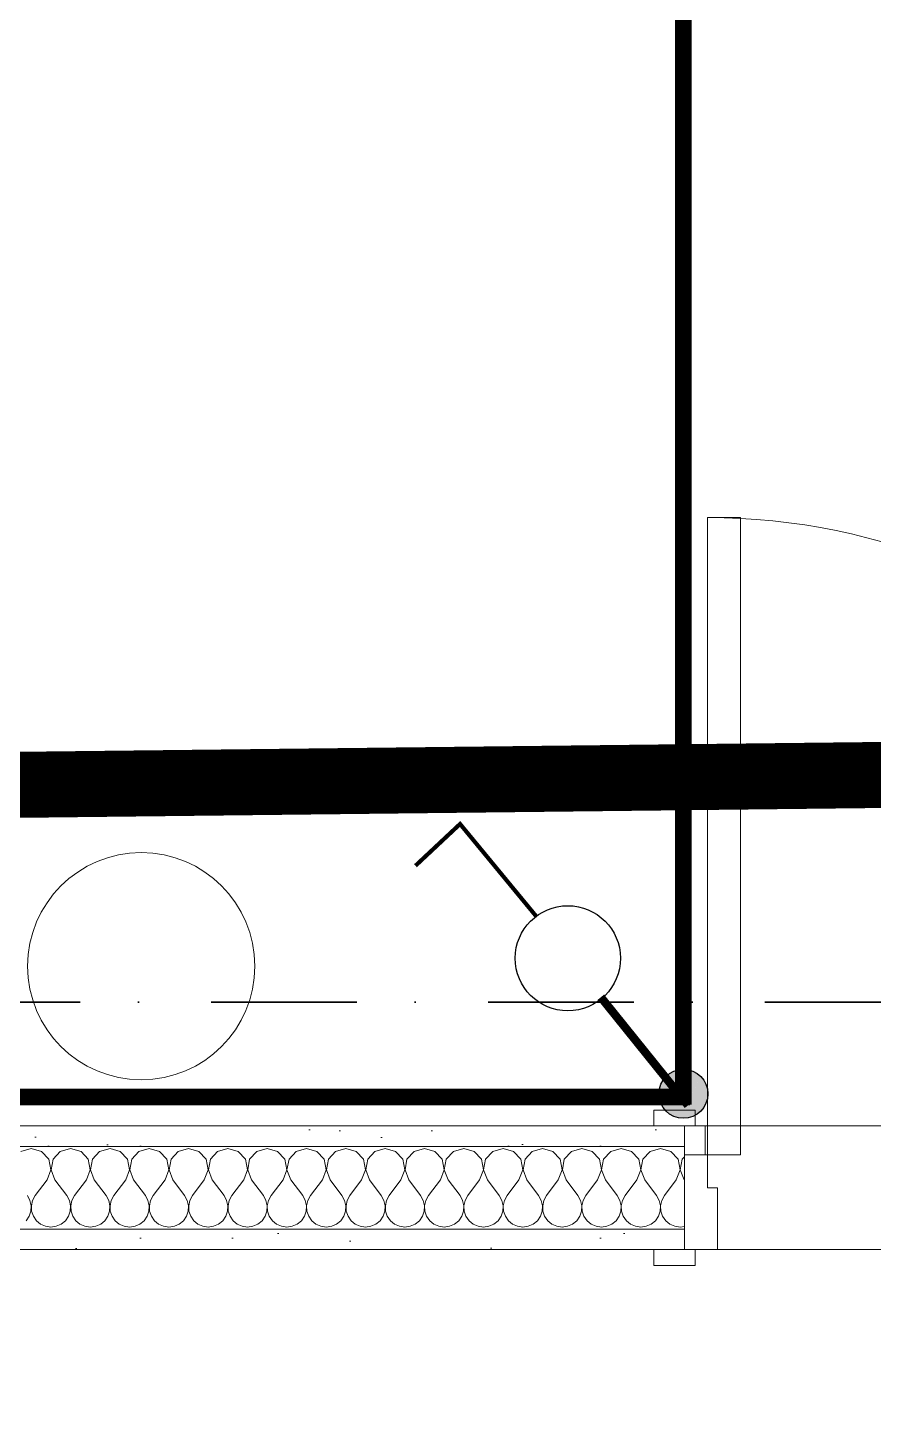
# Model space of a CAD drawing. Header units: millimetres. Extents: x 1322820 to 1391563, y 1051909 to 1098256.
# Drawn here: x 1352683 to 1353707, y 1084629 to 1086301 of the extents above; entities that cross this region are included whole.
import ezdxf
from ezdxf.enums import TextEntityAlignment as Align

# ---------------------------------------------------------------- set-up
doc = ezdxf.new("R2010")
doc.units = ezdxf.units.MM
doc.header["$MEASUREMENT"] = 0
doc.linetypes.add('Dot & Dashed', pattern=[335.138881, 176.388884, -88.194442, 0, -70.555556])
doc.layers.get('0').update_dxf_attribs({"true_color": 0x787878})
doc.layers.add('Circuite', color=7, linetype='Continuous', lineweight=25)
doc.layers.add('circuite iluminat normal', color=7, linetype='Continuous')
doc.layers.add('circuite prize vitali', color=1, linetype='Continuous')
for name, color, linetype, lineweight, true_color in [('instalatii - echipamente_Pen_No__21', 7, 'Continuous', 20, 0x787878), ('New_ARCHICAD Doors_Pen_No__1', 7, 'Continuous', 13, 0x787878), ('New_ARCHICAD Doors_Pen_No__21', 7, 'Continuous', 20, 0x787878), ('New_arhitectura - axe_Pen_No__201', 7, 'Continuous', 35, 0x787878), ('New_arhitectura - pereti de compartimentare_Pen_No__1', 7, 'Continuous', 13, 0x787878), ('New_arhitectura - pereti de compartimentare_Pen_No__21', 7, 'Continuous', 20, 0x787878), ('New_arhitectura - suprafete DTAC_Pen_No__14', 7, 'Continuous', 18, 0x787878)]:
    doc.layers.add(name, color=color, linetype=linetype, lineweight=lineweight, true_color=true_color)
for name, color, linetype, true_color in [('New_ARCHICAD Doors', 7, 'Continuous', 0x787878), ('New_arhitectura - axe', 7, 'Continuous', 0x787878), ('New_arhitectura - pereti de compartimentare', 7, 'Continuous', 0x787878)]:
    doc.layers.add(name, color=color, linetype=linetype, true_color=true_color)
doc.styles.add('GENERATED_STYLE_1', font='arialbd.ttf')
pattern_1 = [(45, (1356235.236, 1079117.57), (-55.6847, 55.6847), [0, -52.5, 0, -78.75]), (110, (1356410.236, 1079117.57), (74.0008, 26.9341), [0, -38.5, 0, -66.5])]

# ---------------------------------------------------------------- blocks, each defined once
blk = doc.blocks.new('*X74', base_point=(1356235.2, 1078942.6))
at = {"layer": 'New_arhitectura - pereti de compartimentare_Pen_No__1', "color": 7, "linetype": 'Continuous', "lineweight": 13}
for p, q in [((1352687.6, 1084943.2), (1352675.1, 1084939.7)), ((1352700.1, 1084939.7), (1352687.6, 1084943.2)), ((1352708.9, 1084930.1), (1352700.1, 1084939.7)), ((1352722.7, 1084939.7), (1352713.9, 1084930.1)), ((1352735.2, 1084943.2), (1352722.7, 1084939.7)), ((1352747.8, 1084939.7), (1352735.2, 1084943.2)), ((1352756.5, 1084930.1), (1352747.8, 1084939.7)), ((1352770.3, 1084939.7), (1352761.6, 1084930.1)), ((1352782.9, 1084943.2), (1352770.3, 1084939.7)), ((1352795.4, 1084939.7), (1352782.9, 1084943.2)), ((1352804.2, 1084930.1), (1352795.4, 1084939.7)), ((1352818, 1084939.7), (1352809.2, 1084930.1)), ((1352830.5, 1084943.2), (1352818, 1084939.7)), ((1352843, 1084939.7), (1352830.5, 1084943.2)), ((1352851.8, 1084930.1), (1352843, 1084939.7)), ((1352865.6, 1084939.7), (1352856.8, 1084930.1)), ((1352878.1, 1084943.2), (1352865.6, 1084939.7)), ((1352890.6, 1084939.7), (1352878.1, 1084943.2)), ((1352899.4, 1084930.1), (1352890.6, 1084939.7)), ((1352913.2, 1084939.7), (1352904.4, 1084930.1)), ((1352925.7, 1084943.2), (1352913.2, 1084939.7)), ((1352938.2, 1084939.7), (1352925.7, 1084943.2)), ((1352947, 1084930.1), (1352938.2, 1084939.7)), ((1352960.8, 1084939.7), (1352952, 1084930.1)), ((1352973.3, 1084943.2), (1352960.8, 1084939.7)), ((1352985.8, 1084939.7), (1352973.3, 1084943.2)), ((1352994.6, 1084930.1), (1352985.8, 1084939.7)), ((1353008.4, 1084939.7), (1352999.7, 1084930.1)), ((1353021, 1084943.2), (1353008.4, 1084939.7)), ((1353033.5, 1084939.7), (1353021, 1084943.2)), ((1353042.2, 1084930.1), (1353033.5, 1084939.7)), ((1353056.1, 1084939.7), (1353047.3, 1084930.1)), ((1353068.6, 1084943.2), (1353056.1, 1084939.7)), ((1353081.1, 1084939.7), (1353068.6, 1084943.2)), ((1353089.9, 1084930.1), (1353081.1, 1084939.7)), ((1353103.7, 1084939.7), (1353094.9, 1084930.1)), ((1353116.2, 1084943.2), (1353103.7, 1084939.7)), ((1353128.7, 1084939.7), (1353116.2, 1084943.2)), ((1353137.5, 1084930.1), (1353128.7, 1084939.7)), ((1353151.3, 1084939.7), (1353142.5, 1084930.1)), ((1353163.8, 1084943.2), (1353151.3, 1084939.7)), ((1353176.3, 1084939.7), (1353163.8, 1084943.2)), ((1353185.1, 1084930.1), (1353176.3, 1084939.7)), ((1353198.9, 1084939.7), (1353190.1, 1084930.1)), ((1353211.4, 1084943.2), (1353198.9, 1084939.7)), ((1353223.9, 1084939.7), (1353211.4, 1084943.2)), ((1353232.7, 1084930.1), (1353223.9, 1084939.7)), ((1353246.5, 1084939.7), (1353237.7, 1084930.1)), ((1353259, 1084943.2), (1353246.5, 1084939.7)), ((1353271.6, 1084939.7), (1353259, 1084943.2)), ((1353280.3, 1084930.1), (1353271.6, 1084939.7)), ((1353294.1, 1084939.7), (1353285.4, 1084930.1)), ((1353306.7, 1084943.2), (1353294.1, 1084939.7)), ((1353319.2, 1084939.7), (1353306.7, 1084943.2)), ((1353328, 1084930.1), (1353319.2, 1084939.7)), ((1353341.8, 1084939.7), (1353333, 1084930.1)), ((1353354.3, 1084943.2), (1353341.8, 1084939.7)), ((1353366.8, 1084939.7), (1353354.3, 1084943.2)), ((1353375.6, 1084930.1), (1353366.8, 1084939.7)), ((1353389.4, 1084939.7), (1353380.6, 1084930.1)), ((1353401.9, 1084943.2), (1353389.4, 1084939.7)), ((1353414.4, 1084939.7), (1353401.9, 1084943.2)), ((1353423.2, 1084930.1), (1353414.4, 1084939.7)), ((1353437, 1084939.7), (1353428.2, 1084930.1)), ((1353449.5, 1084943.2), (1353437, 1084939.7)), ((1353462, 1084939.7), (1353449.5, 1084943.2)), ((1353470.8, 1084930.1), (1353462, 1084939.7)), ((1353478.5, 1084933), (1353475.8, 1084930.1)), ((1352706.7, 1084905.1), (1352711.3, 1084917.3)), ((1352711.3, 1084917.3), (1352708.9, 1084930.1)), ((1352713.9, 1084930.1), (1352711.5, 1084917.3)), ((1352711.5, 1084917.3), (1352716.2, 1084905.1)), ((1352754.3, 1084905.1), (1352758.9, 1084917.3)), ((1352758.9, 1084917.3), (1352756.5, 1084930.1)), ((1352761.6, 1084930.1), (1352759.1, 1084917.3)), ((1352759.1, 1084917.3), (1352763.8, 1084905.1)), ((1352801.9, 1084905.1), (1352806.6, 1084917.3)), ((1352806.6, 1084917.3), (1352804.2, 1084930.1)), ((1352809.2, 1084930.1), (1352806.8, 1084917.3)), ((1352806.8, 1084917.3), (1352811.4, 1084905.1)), ((1352849.5, 1084905.1), (1352854.2, 1084917.3)), ((1352854.2, 1084917.3), (1352851.8, 1084930.1)), ((1352856.8, 1084930.1), (1352854.4, 1084917.3)), ((1352854.4, 1084917.3), (1352859, 1084905.1)), ((1352897.1, 1084905.1), (1352901.8, 1084917.3)), ((1352901.8, 1084917.3), (1352899.4, 1084930.1)), ((1352904.4, 1084930.1), (1352902, 1084917.3)), ((1352902, 1084917.3), (1352906.7, 1084905.1)), ((1352944.8, 1084905.1), (1352949.4, 1084917.3)), ((1352949.4, 1084917.3), (1352947, 1084930.1)), ((1352952, 1084930.1), (1352949.6, 1084917.3)), ((1352949.6, 1084917.3), (1352954.3, 1084905.1)), ((1352992.4, 1084905.1), (1352997, 1084917.3)), ((1352997, 1084917.3), (1352994.6, 1084930.1)), ((1352999.7, 1084930.1), (1352997.2, 1084917.3)), ((1352997.2, 1084917.3), (1353001.9, 1084905.1)), ((1353040, 1084905.1), (1353044.7, 1084917.3)), ((1353044.7, 1084917.3), (1353042.2, 1084930.1)), ((1353047.3, 1084930.1), (1353044.9, 1084917.3)), ((1353044.9, 1084917.3), (1353049.5, 1084905.1)), ((1353087.6, 1084905.1), (1353092.3, 1084917.3)), ((1353092.3, 1084917.3), (1353089.9, 1084930.1)), ((1353094.9, 1084930.1), (1353092.5, 1084917.3)), ((1353092.5, 1084917.3), (1353097.1, 1084905.1)), ((1353135.2, 1084905.1), (1353139.9, 1084917.3)), ((1353139.9, 1084917.3), (1353137.5, 1084930.1)), ((1353142.5, 1084930.1), (1353140.1, 1084917.3)), ((1353140.1, 1084917.3), (1353144.8, 1084905.1)), ((1353182.9, 1084905.1), (1353187.5, 1084917.3)), ((1353187.5, 1084917.3), (1353185.1, 1084930.1)), ((1353190.1, 1084930.1), (1353187.7, 1084917.3)), ((1353187.7, 1084917.3), (1353192.4, 1084905.1)), ((1353230.5, 1084905.1), (1353235.1, 1084917.3)), ((1353235.1, 1084917.3), (1353232.7, 1084930.1)), ((1353237.7, 1084930.1), (1353235.3, 1084917.3)), ((1353235.3, 1084917.3), (1353240, 1084905.1)), ((1353278.1, 1084905.1), (1353282.8, 1084917.3)), ((1353282.8, 1084917.3), (1353280.3, 1084930.1)), ((1353285.4, 1084930.1), (1353283, 1084917.3)), ((1353283, 1084917.3), (1353287.6, 1084905.1)), ((1353325.7, 1084905.1), (1353330.4, 1084917.3)), ((1353330.4, 1084917.3), (1353328, 1084930.1)), ((1353333, 1084930.1), (1353330.6, 1084917.3)), ((1353330.6, 1084917.3), (1353335.2, 1084905.1)), ((1353373.3, 1084905.1), (1353378, 1084917.3)), ((1353378, 1084917.3), (1353375.6, 1084930.1)), ((1353380.6, 1084930.1), (1353378.2, 1084917.3)), ((1353378.2, 1084917.3), (1353382.9, 1084905.1)), ((1353421, 1084905.1), (1353425.6, 1084917.3)), ((1353425.6, 1084917.3), (1353423.2, 1084930.1)), ((1353428.2, 1084930.1), (1353425.8, 1084917.3)), ((1353425.8, 1084917.3), (1353430.5, 1084905.1)), ((1353468.6, 1084905.1), (1353473.2, 1084917.3)), ((1353473.2, 1084917.3), (1353470.8, 1084930.1)), ((1353475.8, 1084930.1), (1353473.4, 1084917.3)), ((1353473.4, 1084917.3), (1353478.1, 1084905.1)), ((1352706.7, 1084905.1), (1352692.4, 1084886.1)), ((1352716.2, 1084905.1), (1352730.5, 1084886.1)), ((1352754.3, 1084905.1), (1352740, 1084886.1)), ((1352763.8, 1084905.1), (1352778.1, 1084886.1)), ((1352801.9, 1084905.1), (1352787.6, 1084886.1)), ((1352811.4, 1084905.1), (1352825.7, 1084886.1)), ((1352849.5, 1084905.1), (1352835.2, 1084886.1)), ((1352859, 1084905.1), (1352873.3, 1084886.1)), ((1352897.1, 1084905.1), (1352882.9, 1084886.1)), ((1352906.7, 1084905.1), (1352921, 1084886.1)), ((1352944.8, 1084905.1), (1352930.5, 1084886.1)), ((1352954.3, 1084905.1), (1352968.6, 1084886.1)), ((1352992.4, 1084905.1), (1352978.1, 1084886.1)), ((1353001.9, 1084905.1), (1353016.2, 1084886.1)), ((1353040, 1084905.1), (1353025.7, 1084886.1)), ((1353049.5, 1084905.1), (1353063.8, 1084886.1)), ((1353087.6, 1084905.1), (1353073.3, 1084886.1)), ((1353097.1, 1084905.1), (1353111.4, 1084886.1)), ((1353135.2, 1084905.1), (1353121, 1084886.1)), ((1353144.8, 1084905.1), (1353159, 1084886.1)), ((1353182.9, 1084905.1), (1353168.6, 1084886.1)), ((1353192.4, 1084905.1), (1353206.7, 1084886.1)), ((1353230.5, 1084905.1), (1353216.2, 1084886.1)), ((1353240, 1084905.1), (1353254.3, 1084886.1)), ((1353278.1, 1084905.1), (1353263.8, 1084886.1)), ((1353287.6, 1084905.1), (1353301.9, 1084886.1)), ((1353325.7, 1084905.1), (1353311.4, 1084886.1)), ((1353335.2, 1084905.1), (1353349.5, 1084886.1)), ((1353373.3, 1084905.1), (1353359, 1084886.1)), ((1353382.9, 1084905.1), (1353397.1, 1084886.1)), ((1353421, 1084905.1), (1353406.7, 1084886.1)), ((1353430.5, 1084905.1), (1353444.8, 1084886.1)), ((1353468.6, 1084905.1), (1353454.3, 1084886.1)), ((1353478.1, 1084905.1), (1353478.5, 1084904.5)), ((1352686, 1084880.3), (1352682.9, 1084886.1)), ((1352692.4, 1084886.1), (1352689.2, 1084880.3)), ((1352733.7, 1084880.3), (1352730.5, 1084886.1)), ((1352740, 1084886.1), (1352736.8, 1084880.3)), ((1352781.3, 1084880.3), (1352778.1, 1084886.1)), ((1352787.6, 1084886.1), (1352784.4, 1084880.3)), ((1352828.9, 1084880.3), (1352825.7, 1084886.1)), ((1352835.2, 1084886.1), (1352832.1, 1084880.3)), ((1352876.5, 1084880.3), (1352873.3, 1084886.1)), ((1352882.9, 1084886.1), (1352879.7, 1084880.3)), ((1352924.1, 1084880.3), (1352921, 1084886.1)), ((1352930.5, 1084886.1), (1352927.3, 1084880.3)), ((1352971.7, 1084880.3), (1352968.6, 1084886.1)), ((1352978.1, 1084886.1), (1352974.9, 1084880.3)), ((1353019.4, 1084880.3), (1353016.2, 1084886.1)), ((1353025.7, 1084886.1), (1353022.5, 1084880.3)), ((1353067, 1084880.3), (1353063.8, 1084886.1)), ((1353073.3, 1084886.1), (1353070.2, 1084880.3)), ((1353114.6, 1084880.3), (1353111.4, 1084886.1)), ((1353121, 1084886.1), (1353117.8, 1084880.3)), ((1353162.2, 1084880.3), (1353159, 1084886.1)), ((1353168.6, 1084886.1), (1353165.4, 1084880.3)), ((1353209.8, 1084880.3), (1353206.7, 1084886.1)), ((1353216.2, 1084886.1), (1353213, 1084880.3)), ((1353257.5, 1084880.3), (1353254.3, 1084886.1)), ((1353263.8, 1084886.1), (1353260.6, 1084880.3)), ((1353305.1, 1084880.3), (1353301.9, 1084886.1)), ((1353311.4, 1084886.1), (1353308.2, 1084880.3)), ((1353352.7, 1084880.3), (1353349.5, 1084886.1)), ((1353359, 1084886.1), (1353355.9, 1084880.3)), ((1353400.3, 1084880.3), (1353397.1, 1084886.1)), ((1353406.7, 1084886.1), (1353403.5, 1084880.3)), ((1353447.9, 1084880.3), (1353444.8, 1084886.1)), ((1353454.3, 1084886.1), (1353451.1, 1084880.3)), ((1352685.1, 1084861.1), (1352687.2, 1084867.4)), ((1352687.5, 1084873.9), (1352686, 1084880.3)), ((1352687.2, 1084867.4), (1352687.5, 1084873.9)), ((1352689.2, 1084880.3), (1352687.7, 1084873.9)), ((1352687.7, 1084873.9), (1352688, 1084867.4)), ((1352688, 1084867.4), (1352690.1, 1084861.1)), ((1352732.7, 1084861.1), (1352734.8, 1084867.4)), ((1352735.1, 1084873.9), (1352733.7, 1084880.3)), ((1352734.8, 1084867.4), (1352735.1, 1084873.9)), ((1352736.8, 1084880.3), (1352735.3, 1084873.9)), ((1352735.3, 1084873.9), (1352735.7, 1084867.4)), ((1352735.7, 1084867.4), (1352737.7, 1084861.1)), ((1352780.3, 1084861.1), (1352782.4, 1084867.4)), ((1352782.8, 1084873.9), (1352781.3, 1084880.3)), ((1352782.4, 1084867.4), (1352782.8, 1084873.9)), ((1352784.4, 1084880.3), (1352783, 1084873.9)), ((1352783, 1084873.9), (1352783.3, 1084867.4)), ((1352783.3, 1084867.4), (1352785.4, 1084861.1)), ((1352828, 1084861.1), (1352830.1, 1084867.4)), ((1352830.4, 1084873.9), (1352828.9, 1084880.3)), ((1352830.1, 1084867.4), (1352830.4, 1084873.9)), ((1352832.1, 1084880.3), (1352830.6, 1084873.9)), ((1352830.6, 1084873.9), (1352830.9, 1084867.4)), ((1352830.9, 1084867.4), (1352833, 1084861.1)), ((1352875.6, 1084861.1), (1352877.7, 1084867.4)), ((1352878, 1084873.9), (1352876.5, 1084880.3)), ((1352877.7, 1084867.4), (1352878, 1084873.9)), ((1352879.7, 1084880.3), (1352878.2, 1084873.9)), ((1352878.2, 1084873.9), (1352878.5, 1084867.4)), ((1352878.5, 1084867.4), (1352880.6, 1084861.1)), ((1352923.2, 1084861.1), (1352925.3, 1084867.4)), ((1352925.6, 1084873.9), (1352924.1, 1084880.3)), ((1352925.3, 1084867.4), (1352925.6, 1084873.9)), ((1352927.3, 1084880.3), (1352925.8, 1084873.9)), ((1352925.8, 1084873.9), (1352926.1, 1084867.4)), ((1352926.1, 1084867.4), (1352928.2, 1084861.1)), ((1352970.8, 1084861.1), (1352972.9, 1084867.4)), ((1352973.2, 1084873.9), (1352971.7, 1084880.3)), ((1352972.9, 1084867.4), (1352973.2, 1084873.9)), ((1352974.9, 1084880.3), (1352973.4, 1084873.9)), ((1352973.4, 1084873.9), (1352973.7, 1084867.4)), ((1352973.7, 1084867.4), (1352975.8, 1084861.1)), ((1353018.4, 1084861.1), (1353020.5, 1084867.4)), ((1353020.9, 1084873.9), (1353019.4, 1084880.3)), ((1353020.5, 1084867.4), (1353020.9, 1084873.9)), ((1353022.5, 1084880.3), (1353021, 1084873.9)), ((1353021, 1084873.9), (1353021.4, 1084867.4)), ((1353021.4, 1084867.4), (1353023.5, 1084861.1)), ((1353066.1, 1084861.1), (1353068.2, 1084867.4)), ((1353068.5, 1084873.9), (1353067, 1084880.3)), ((1353068.2, 1084867.4), (1353068.5, 1084873.9)), ((1353070.2, 1084880.3), (1353068.7, 1084873.9)), ((1353068.7, 1084873.9), (1353069, 1084867.4)), ((1353069, 1084867.4), (1353071.1, 1084861.1)), ((1353113.7, 1084861.1), (1353115.8, 1084867.4)), ((1353116.1, 1084873.9), (1353114.6, 1084880.3)), ((1353115.8, 1084867.4), (1353116.1, 1084873.9)), ((1353117.8, 1084880.3), (1353116.3, 1084873.9)), ((1353116.3, 1084873.9), (1353116.6, 1084867.4)), ((1353116.6, 1084867.4), (1353118.7, 1084861.1)), ((1353161.3, 1084861.1), (1353163.4, 1084867.4)), ((1353163.7, 1084873.9), (1353162.2, 1084880.3)), ((1353163.4, 1084867.4), (1353163.7, 1084873.9)), ((1353165.4, 1084880.3), (1353163.9, 1084873.9)), ((1353163.9, 1084873.9), (1353164.2, 1084867.4)), ((1353164.2, 1084867.4), (1353166.3, 1084861.1)), ((1353208.9, 1084861.1), (1353211, 1084867.4)), ((1353211.3, 1084873.9), (1353209.8, 1084880.3)), ((1353211, 1084867.4), (1353211.3, 1084873.9)), ((1353213, 1084880.3), (1353211.5, 1084873.9)), ((1353211.5, 1084873.9), (1353211.8, 1084867.4)), ((1353211.8, 1084867.4), (1353213.9, 1084861.1)), ((1353256.5, 1084861.1), (1353258.6, 1084867.4)), ((1353258.9, 1084873.9), (1353257.5, 1084880.3)), ((1353258.6, 1084867.4), (1353258.9, 1084873.9)), ((1353260.6, 1084880.3), (1353259.1, 1084873.9)), ((1353259.1, 1084873.9), (1353259.5, 1084867.4)), ((1353259.5, 1084867.4), (1353261.6, 1084861.1)), ((1353304.2, 1084861.1), (1353306.3, 1084867.4)), ((1353306.6, 1084873.9), (1353305.1, 1084880.3)), ((1353306.3, 1084867.4), (1353306.6, 1084873.9)), ((1353308.2, 1084880.3), (1353306.8, 1084873.9)), ((1353306.8, 1084873.9), (1353307.1, 1084867.4)), ((1353307.1, 1084867.4), (1353309.2, 1084861.1)), ((1353351.8, 1084861.1), (1353353.9, 1084867.4)), ((1353354.2, 1084873.9), (1353352.7, 1084880.3)), ((1353353.9, 1084867.4), (1353354.2, 1084873.9)), ((1353355.9, 1084880.3), (1353354.4, 1084873.9)), ((1353354.4, 1084873.9), (1353354.7, 1084867.4)), ((1353354.7, 1084867.4), (1353356.8, 1084861.1)), ((1353399.4, 1084861.1), (1353401.5, 1084867.4)), ((1353401.8, 1084873.9), (1353400.3, 1084880.3)), ((1353401.5, 1084867.4), (1353401.8, 1084873.9)), ((1353403.5, 1084880.3), (1353402, 1084873.9)), ((1353402, 1084873.9), (1353402.3, 1084867.4)), ((1353402.3, 1084867.4), (1353404.4, 1084861.1)), ((1353447, 1084861.1), (1353449.1, 1084867.4)), ((1353449.4, 1084873.9), (1353447.9, 1084880.3)), ((1353449.1, 1084867.4), (1353449.4, 1084873.9)), ((1353451.1, 1084880.3), (1353449.6, 1084873.9)), ((1353449.6, 1084873.9), (1353449.9, 1084867.4)), ((1353449.9, 1084867.4), (1353452, 1084861.1)), ((1352681.4, 1084855.7), (1352685.1, 1084861.1)), ((1352690.1, 1084861.1), (1352693.9, 1084855.7)), ((1352693.9, 1084855.7), (1352698.9, 1084851.5)), ((1352698.9, 1084851.5), (1352704.9, 1084848.9)), ((1352704.9, 1084848.9), (1352711.4, 1084848)), ((1352711.4, 1084848), (1352717.9, 1084848.9)), ((1352717.9, 1084848.9), (1352723.9, 1084851.5)), ((1352723.9, 1084851.5), (1352729, 1084855.7)), ((1352729, 1084855.7), (1352732.7, 1084861.1)), ((1352737.7, 1084861.1), (1352741.5, 1084855.7)), ((1352741.5, 1084855.7), (1352746.5, 1084851.5)), ((1352746.5, 1084851.5), (1352752.5, 1084848.9)), ((1352752.5, 1084848.9), (1352759, 1084848)), ((1352759, 1084848), (1352765.6, 1084848.9)), ((1352765.6, 1084848.9), (1352771.6, 1084851.5)), ((1352771.6, 1084851.5), (1352776.6, 1084855.7)), ((1352776.6, 1084855.7), (1352780.3, 1084861.1)), ((1352785.4, 1084861.1), (1352789.1, 1084855.7)), ((1352789.1, 1084855.7), (1352794.1, 1084851.5)), ((1352794.1, 1084851.5), (1352800.2, 1084848.9)), ((1352800.2, 1084848.9), (1352806.7, 1084848)), ((1352806.7, 1084848), (1352813.2, 1084848.9)), ((1352813.2, 1084848.9), (1352819.2, 1084851.5)), ((1352819.2, 1084851.5), (1352824.2, 1084855.7)), ((1352824.2, 1084855.7), (1352828, 1084861.1)), ((1352833, 1084861.1), (1352836.7, 1084855.7)), ((1352836.7, 1084855.7), (1352841.8, 1084851.5)), ((1352841.8, 1084851.5), (1352847.8, 1084848.9)), ((1352847.8, 1084848.9), (1352854.3, 1084848)), ((1352854.3, 1084848), (1352860.8, 1084848.9)), ((1352860.8, 1084848.9), (1352866.8, 1084851.5)), ((1352866.8, 1084851.5), (1352871.9, 1084855.7)), ((1352871.9, 1084855.7), (1352875.6, 1084861.1)), ((1352880.6, 1084861.1), (1352884.3, 1084855.7)), ((1352884.3, 1084855.7), (1352889.4, 1084851.5)), ((1352889.4, 1084851.5), (1352895.4, 1084848.9)), ((1352895.4, 1084848.9), (1352901.9, 1084848)), ((1352901.9, 1084848), (1352908.4, 1084848.9)), ((1352908.4, 1084848.9), (1352914.4, 1084851.5)), ((1352914.4, 1084851.5), (1352919.5, 1084855.7)), ((1352919.5, 1084855.7), (1352923.2, 1084861.1)), ((1352928.2, 1084861.1), (1352931.9, 1084855.7)), ((1352931.9, 1084855.7), (1352937, 1084851.5)), ((1352937, 1084851.5), (1352943, 1084848.9)), ((1352943, 1084848.9), (1352949.5, 1084848)), ((1352949.5, 1084848), (1352956, 1084848.9)), ((1352956, 1084848.9), (1352962, 1084851.5)), ((1352962, 1084851.5), (1352967.1, 1084855.7)), ((1352967.1, 1084855.7), (1352970.8, 1084861.1)), ((1352975.8, 1084861.1), (1352979.6, 1084855.7)), ((1352979.6, 1084855.7), (1352984.6, 1084851.5)), ((1352984.6, 1084851.5), (1352990.6, 1084848.9)), ((1352990.6, 1084848.9), (1352997.1, 1084848)), ((1352997.1, 1084848), (1353003.6, 1084848.9)), ((1353003.6, 1084848.9), (1353009.7, 1084851.5)), ((1353009.7, 1084851.5), (1353014.7, 1084855.7)), ((1353014.7, 1084855.7), (1353018.4, 1084861.1)), ((1353023.5, 1084861.1), (1353027.2, 1084855.7)), ((1353027.2, 1084855.7), (1353032.2, 1084851.5)), ((1353032.2, 1084851.5), (1353038.3, 1084848.9)), ((1353038.3, 1084848.9), (1353044.8, 1084848)), ((1353044.8, 1084848), (1353051.3, 1084848.9)), ((1353051.3, 1084848.9), (1353057.3, 1084851.5)), ((1353057.3, 1084851.5), (1353062.3, 1084855.7)), ((1353062.3, 1084855.7), (1353066.1, 1084861.1)), ((1353071.1, 1084861.1), (1353074.8, 1084855.7)), ((1353074.8, 1084855.7), (1353079.9, 1084851.5)), ((1353079.9, 1084851.5), (1353085.9, 1084848.9)), ((1353085.9, 1084848.9), (1353092.4, 1084848)), ((1353092.4, 1084848), (1353098.9, 1084848.9)), ((1353098.9, 1084848.9), (1353104.9, 1084851.5)), ((1353104.9, 1084851.5), (1353110, 1084855.7)), ((1353110, 1084855.7), (1353113.7, 1084861.1)), ((1353118.7, 1084861.1), (1353122.4, 1084855.7)), ((1353122.4, 1084855.7), (1353127.5, 1084851.5)), ((1353127.5, 1084851.5), (1353133.5, 1084848.9)), ((1353133.5, 1084848.9), (1353140, 1084848)), ((1353140, 1084848), (1353146.5, 1084848.9)), ((1353146.5, 1084848.9), (1353152.5, 1084851.5)), ((1353152.5, 1084851.5), (1353157.6, 1084855.7)), ((1353157.6, 1084855.7), (1353161.3, 1084861.1)), ((1353166.3, 1084861.1), (1353170, 1084855.7)), ((1353170, 1084855.7), (1353175.1, 1084851.5)), ((1353175.1, 1084851.5), (1353181.1, 1084848.9)), ((1353181.1, 1084848.9), (1353187.6, 1084848)), ((1353187.6, 1084848), (1353194.1, 1084848.9)), ((1353194.1, 1084848.9), (1353200.1, 1084851.5)), ((1353200.1, 1084851.5), (1353205.2, 1084855.7)), ((1353205.2, 1084855.7), (1353208.9, 1084861.1)), ((1353213.9, 1084861.1), (1353217.7, 1084855.7)), ((1353217.7, 1084855.7), (1353222.7, 1084851.5)), ((1353222.7, 1084851.5), (1353228.7, 1084848.9)), ((1353228.7, 1084848.9), (1353235.2, 1084848)), ((1353235.2, 1084848), (1353241.7, 1084848.9)), ((1353241.7, 1084848.9), (1353247.8, 1084851.5)), ((1353247.8, 1084851.5), (1353252.8, 1084855.7)), ((1353252.8, 1084855.7), (1353256.5, 1084861.1)), ((1353261.6, 1084861.1), (1353265.3, 1084855.7)), ((1353265.3, 1084855.7), (1353270.3, 1084851.5)), ((1353270.3, 1084851.5), (1353276.3, 1084848.9)), ((1353276.3, 1084848.9), (1353282.9, 1084848)), ((1353282.9, 1084848), (1353289.4, 1084848.9)), ((1353289.4, 1084848.9), (1353295.4, 1084851.5)), ((1353295.4, 1084851.5), (1353300.4, 1084855.7)), ((1353300.4, 1084855.7), (1353304.2, 1084861.1)), ((1353309.2, 1084861.1), (1353312.9, 1084855.7)), ((1353312.9, 1084855.7), (1353318, 1084851.5)), ((1353318, 1084851.5), (1353324, 1084848.9)), ((1353324, 1084848.9), (1353330.5, 1084848)), ((1353330.5, 1084848), (1353337, 1084848.9)), ((1353337, 1084848.9), (1353343, 1084851.5)), ((1353343, 1084851.5), (1353348, 1084855.7)), ((1353348, 1084855.7), (1353351.8, 1084861.1)), ((1353356.8, 1084861.1), (1353360.5, 1084855.7)), ((1353360.5, 1084855.7), (1353365.6, 1084851.5)), ((1353365.6, 1084851.5), (1353371.6, 1084848.9)), ((1353371.6, 1084848.9), (1353378.1, 1084848)), ((1353378.1, 1084848), (1353384.6, 1084848.9)), ((1353384.6, 1084848.9), (1353390.6, 1084851.5)), ((1353390.6, 1084851.5), (1353395.7, 1084855.7)), ((1353395.7, 1084855.7), (1353399.4, 1084861.1)), ((1353404.4, 1084861.1), (1353408.1, 1084855.7)), ((1353408.1, 1084855.7), (1353413.2, 1084851.5)), ((1353413.2, 1084851.5), (1353419.2, 1084848.9)), ((1353419.2, 1084848.9), (1353425.7, 1084848)), ((1353425.7, 1084848), (1353432.2, 1084848.9)), ((1353432.2, 1084848.9), (1353438.2, 1084851.5)), ((1353438.2, 1084851.5), (1353443.3, 1084855.7)), ((1353443.3, 1084855.7), (1353447, 1084861.1)), ((1353452, 1084861.1), (1353455.8, 1084855.7)), ((1353455.8, 1084855.7), (1353460.8, 1084851.5)), ((1353460.8, 1084851.5), (1353466.8, 1084848.9)), ((1353466.8, 1084848.9), (1353473.3, 1084848)), ((1353473.3, 1084848), (1353478.5, 1084848.7))]:
    blk.add_line(p, q, dxfattribs=at)
blk = doc.blocks.new('Double Door 23_5')
at = {"layer": 'New_ARCHICAD Doors_Pen_No__1', "color": 7, "linetype": 'Continuous', "lineweight": 13}
blk.add_arc((-772, 0), 772, 0, 90, dxfattribs=at)
at = {"layer": 'New_ARCHICAD Doors_Pen_No__21', "color": 7, "linetype": 'Continuous', "lineweight": 20}
for p, q in [((-772, 772), (-772, 0)), ((-732, 772), (-772, 772)), ((-732, 0), (-732, 772)), ((-787, 54), (-837, 54)), ((-837, 54), (-837, 35)), ((-787, 35), (-787, 54)), ((-837, 35), (-787, 35)), ((-800, 35), (-837, 35)), ((-800, 35), (-837, 35)), ((-775, 35), (-800, 35)), ((-800, 35), (-800, 0)), ((-800, 10), (-800, 35)), ((-800, 10), (-800, 35)), ((-775, 0), (-775, 35)), ((-800, 0), (-800, 10)), ((-800, 0), (-800, 10)), ((-800, 0), (-775, 0)), ((-772, 0), (-800, 0)), ((-800, 0), (-800, -115)), ((-800, -90), (-800, 0)), ((-800, -90), (-800, 0)), ((-772, -40), (-772, 0)), ((-772, 0), (-732, 0)), ((-760, -40), (-772, -40)), ((-760, -115), (-760, -40)), ((-800, -115), (-800, -90)), ((-800, -115), (-800, -90)), ((-787, -115), (-837, -115)), ((-837, -115), (-837, -134)), ((-800, -115), (-837, -115)), ((-800, -115), (-837, -115)), ((-800, -115), (-760, -115)), ((-787, -134), (-787, -115)), ((-837, -134), (-787, -134))]:
    blk.add_line(p, q, dxfattribs=at)
blk = doc.blocks.new('Wall_27_1', base_point=(1356828.5, 1084970.6))
at = {"layer": 'New_arhitectura - pereti de compartimentare', "linetype": 'Continuous', "lineweight": 0, "true_color": 0x000000}
h = blk.add_hatch(dxfattribs=at)
h.set_pattern_fill('RENDER__1__0001', color=18, style=0, pattern_type=2)
h.set_pattern_definition(pattern_1)
h.paths.add_polyline_path([(1351678.5, 1084945.6), (1353478.5, 1084945.6), (1353478.5, 1084970.6), (1351678.5, 1084970.6)])
h = blk.add_hatch(dxfattribs=at)
h.set_pattern_fill('RENDER__1__0001', color=18, style=0, pattern_type=2)
h.set_pattern_definition(pattern_1)
h.paths.add_polyline_path([(1351678.5, 1084845.6), (1351678.5, 1084820.6), (1353478.5, 1084820.6), (1353478.5, 1084845.6)])
at = {"layer": 'New_arhitectura - pereti de compartimentare_Pen_No__21', "color": 7, "linetype": 'Continuous', "lineweight": 20}
for p, q in [((1353478.5, 1084970.6), (1353441.5, 1084970.6)), ((1353478.5, 1084945.6), (1353478.5, 1084970.6)), ((1353478.5, 1084945.6), (1351678.5, 1084945.6)), ((1353478.5, 1084935.6), (1353478.5, 1084945.6)), ((1353478.5, 1084845.6), (1353478.5, 1084935.6)), ((1351678.5, 1084845.6), (1353478.5, 1084845.6)), ((1353478.5, 1084820.6), (1353478.5, 1084845.6)), ((1353478.5, 1084820.6), (1353441.5, 1084820.6))]:
    blk.add_line(p, q, dxfattribs=at)
at = {"layer": 'New_arhitectura - pereti de compartimentare_Pen_No__21', "color": 7, "linetype": 'Continuous', "lineweight": 20, "flags": 128}
for points in [[(1353478.5, 1084970.6), (1351678.5, 1084970.6)], [(1351678.5, 1084820.6), (1353478.5, 1084820.6)]]:
    blk.add_lwpolyline(points, dxfattribs=at)
at = {"layer": 'New_ARCHICAD Doors', "color": 7, "linetype": 'Continuous', "lineweight": 13, "zscale": 1000}
blk.add_blockref('Double Door 23_5', (1354278.5, 1084935.6), dxfattribs=at)
at = {"layer": 'New_arhitectura - pereti de compartimentare', "color": 2, "lineweight": 13}
blk.add_blockref('*X74', (1356235.2, 1078942.6), dxfattribs=at)
blk = doc.blocks.new('Standard grid marker_7')
at = {"layer": 'New_arhitectura - axe_Pen_No__201', "linetype": 'Dot & Dashed', "lineweight": 35}
blk.add_line((1000, 0), (32396.9, 0), dxfattribs=at)
at = {"layer": 'New_arhitectura - axe_Pen_No__201', "lineweight": 35, "style": 'GENERATED_STYLE_1'}
blk.add_attdef('AC_MarkerText_1', text='', height=125, rotation=180, dxfattribs=at).set_placement((33503, 7.1), align=Align.MIDDLE_CENTER)
blk = doc.blocks.new('terasa')
at = {"layer": 'instalatii - echipamente_Pen_No__21', "linetype": 'Continuous', "lineweight": 20}
blk.add_circle((1352820.793, 1085164.096), 137.611, dxfattribs=at)
at = {"layer": 'New_arhitectura - suprafete DTAC_Pen_No__14', "linetype": 'Continuous', "lineweight": 18, "flags": 128}
for points in [[(1351678.502, 1084970.6), (1356178.539, 1084970.6), (1356178.539, 1085420.6), (1356828.539, 1085420.6), (1356828.539, 1088668.731), (1356178.539, 1088668.731), (1356178.539, 1089104.063), (1351678.502, 1089104.063)], [(1356828.539, 1083020.6), (1356828.539, 1084820.6), (1351678.502, 1084820.6), (1351678.502, 1083020.6)]]:
    blk.add_lwpolyline(points, close=True, dxfattribs=at)
at = {"layer": 'New_arhitectura - axe', "linetype": 'Continuous', "lineweight": 13, "zscale": 1000, "rotation": 180}
blk.add_blockref('Standard grid marker_7', (1356428.539, 1085120.65), dxfattribs=at)
at = {"layer": 'New_arhitectura - pereti de compartimentare', "lineweight": 13}
blk.add_blockref('Wall_27_1', (1356828.539, 1084970.6), dxfattribs=at)

msp = doc.modelspace()

# ---------------------------------------------------------------- block references
msp.add_blockref('terasa', (0, 0))

# ---------------------------------------------------------------- next in the draw order: hatches: boundary and pattern name
at = {"layer": 'circuite iluminat normal'}
h = msp.add_hatch(color=256, dxfattribs=at)
h.paths.add_polyline_path([(1353505.5, 1085018.4, -0.528515), (1353475.1, 1084979.8), (1353489.3, 1085012.1)])
h.paths.add_polyline_path([(1353505.5, 1085018.4), (1353489.3, 1085012.1), (1353497.6, 1085031.1, -0.127588)])
h.paths.add_polyline_path([(1353497.6, 1085031.1), (1353475.1, 1084979.8, -0.086363), (1353465.2, 1084982.3, -0.099878), (1353455.6, 1084989), (1353477.6, 1085039.2, -0.099878), (1353489.1, 1085036.7, -0.086363)])
h.paths.add_polyline_path([(1353477.6, 1085039.2), (1353455.6, 1084989, -0.664213)])

# ---------------------------------------------------------------- next in the draw order: linework, layer by layer
at = {"layer": 'Circuite', "lineweight": 20, "const_width": 20}
for points in [[(1353477.1, 1084996.2), (1353477.1, 1087032.8), (1352770.8, 1087032.8), (1355179, 1087032.8)], [(1351932.3, 1086772.7), (1351932.3, 1085005.6), (1353485.4, 1085005.6)]]:
    msp.add_lwpolyline(points, dxfattribs=at)
at = {"layer": 'circuite iluminat normal', "linetype": 'Continuous', "const_width": 5.03}
msp.add_lwpolyline([(1353299.7, 1085223.7), (1353206.8, 1085336.4), (1353152.8, 1085285.8)], dxfattribs=at)
at = {"layer": 'circuite iluminat normal', "const_width": 10.1}
msp.add_lwpolyline([(1353482.8, 1084995.4), (1353377.3, 1085126.5)], dxfattribs=at)
at = {"layer": 'circuite iluminat normal', "ltscale": 1.01}
msp.add_circle((1353337.3, 1085173.7), 63.7, dxfattribs=at)
at = {"layer": 'circuite iluminat normal'}
msp.add_circle((1353477.2, 1085009.5), 29.7, dxfattribs=at)
at = {"layer": 'circuite prize vitali', "lineweight": 20, "const_width": 80}
msp.add_lwpolyline([(1362072.2, 1085491.4), (1346211.1, 1085309.9), (1327088, 1085305.8), (1326576.4, 1085477.9), (1326576.4, 1085477.9), (1326576.4, 1085477.9), (1326576.4, 1085477.9), (1326576.4, 1085477.9), (1326576.4, 1085477.9), (1326576.4, 1085477.9), (1326576.4, 1085477.9)], dxfattribs=at)

doc.saveas('drawing.dxf')
